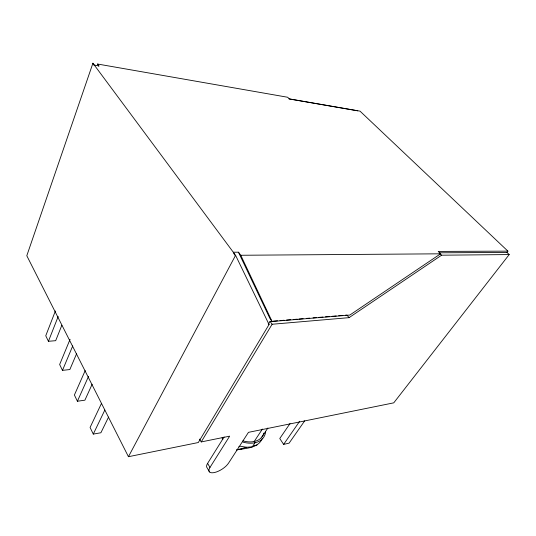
<?xml version="1.0" encoding="UTF-8"?>
<svg xmlns="http://www.w3.org/2000/svg" width="536" height="536" viewBox="0 0 536 536"><rect width="100%" height="100%" fill="white"/><g stroke="black" fill="none" stroke-linecap="round" stroke-linejoin="round"><path stroke-width="0.8" d="M92.922 63.208L26.8 255.726L128.446 456.706L198.3 442.528L269.065 324.521L235.579 255.304L92.922 63.208L94.142 65.405M55.396 310.974L45.761 335.771L48.428 341.298L55.677 340.688L61.841 325.278M48.428 341.298L58.19 316.481M70.082 339.301L59.65 364.507L62.484 370.369L69.848 369.545L76.648 353.599M62.484 370.369L72.728 345.921M85.211 370.557L74.397 395.012L77.405 401.243L84.896 400.178L92.159 384.232M77.405 401.243L88.52 376.433M101.471 403.434L90.081 427.46L93.284 434.086L100.895 432.76L108.553 417.095M93.284 434.086L104.835 410.073M262.251 438.468C258.365 448.377 245.501 448.25 236.631 449.905L246.594 447.258L252.309 446.836L254.995 442.776L254.198 441.503L262.419 429.041M128.446 456.706L235.579 255.304M268.328 324.28L270.05 321.412L271.698 321.272M199.573 439.098L201.221 441.932L272.114 324.253L349.07 317.654L441.59 255.196L509.2 254.567L393.759 402.844L248.463 432.344L228.53 463.144A11.899 4.817 -32.4 0 1 214.661 472.484A11.899 4.817 -32.4 0 1 209.958 467.452L207.613 463.372L224.108 436.934M209.958 467.452L229.649 436.163L201.221 441.932M261.97 436.914L267.9 427.989M290.03 423.541L279.772 438.515L283.624 444.391L289.105 443.151L304.709 420.827M283.624 444.391L299.671 421.263M441.59 255.196L439.265 252.811L506.929 252.416L507.914 251.143L360.025 111.146L289.259 98.879L287.678 97.257L97.606 64.032L98.818 66.23M507.914 251.143L438.24 251.418L440.572 253.809L349.8 315.061L272.094 321.486L270.017 318.632L238.466 252.201L233.294 252.222L234.741 255.21M238.848 446.836L240.329 446.22L246.594 447.258M240.054 449.644L242.218 448.813M253.937 445.785L257.072 444.994M273.353 321.138L277.494 320.796M279.973 320.595L284.107 320.253M286.593 320.046L290.726 319.704M293.205 319.503L297.339 319.161M298.994 319.027L303.135 318.685M306.438 318.411L309.748 318.136M313.058 317.868L316.367 317.593M318.846 317.386L322.98 317.051M325.466 316.843L329.6 316.501M332.079 316.3L336.219 315.959M338.698 315.751L342.832 315.409M345.318 315.208L346.966 315.074L349.07 317.654M238.466 252.201L240.758 255.263L440.572 253.809M94.329 65.104L99.019 65.921L97.606 64.032M289.031 98.926L357.74 110.825M506.929 252.416L509.2 254.567M270.05 321.412L272.114 324.253M268.235 323.375L269.065 324.521M222.072 437.899L222.875 439.252M209.489 471.928L207.164 467.868A11.852 4.857 -32.3 0 1 207.613 463.372M240.758 255.263L272.094 321.486M263.859 433.075A24.643 16.308 33.9 0 1 242.935 440.88M265.662 431.433A26.23 17.36 33.9 0 1 242.989 442.12"/></g></svg>
